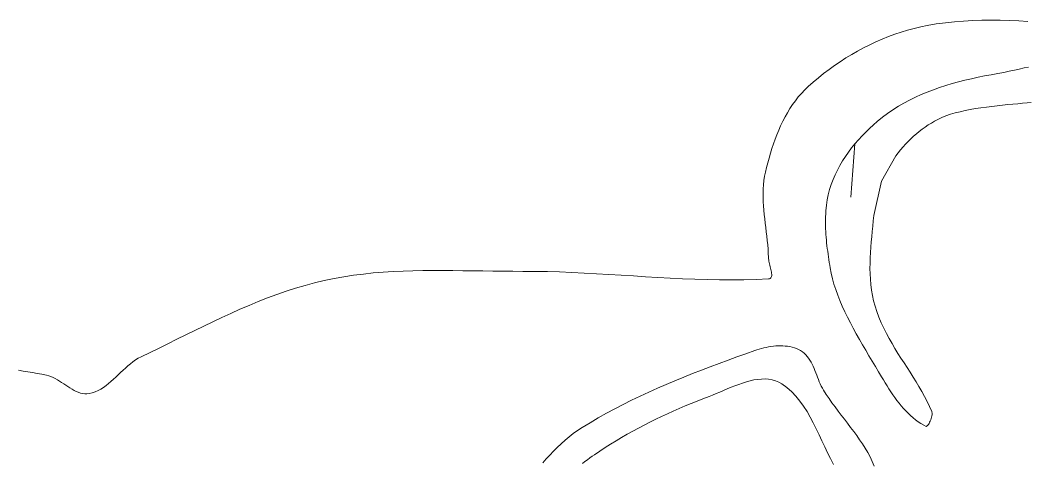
# Model space of a CAD drawing. Header units: inches. Extents: x -12 to 23, y -13.2 to 21.7.
# Drawn here: x 2.06 to 7.64, y 17.09 to 19.53 of the extents above; entities that cross this region are included whole.
import ezdxf

# ---------------------------------------------------------------- set-up
doc = ezdxf.new("R2010")
doc.units = ezdxf.units.IN
doc.header["$MEASUREMENT"] = 0
doc.layers.get('0').update_dxf_attribs({"lineweight": 0})

msp = doc.modelspace()

# ---------------------------------------------------------------- linework, layer by layer
at = {"color": 7, "linetype": 'Continuous', "lineweight": 0}
for p, q in [((7.5662, 19.2555), (7.5375, 19.2492)), ((7.5935, 19.2616), (7.5662, 19.2555)), ((7.6196, 19.2674), (7.5935, 19.2616)), ((7.645, 19.2727), (7.6196, 19.2674)), ((7.2924, 19.1993), (7.2567, 19.1902)), ((7.3284, 19.2078), (7.2924, 19.1993)), ((7.3647, 19.2157), (7.3284, 19.2078)), ((7.4012, 19.2232), (7.3647, 19.2157)), ((7.438, 19.2302), (7.4012, 19.2232)), ((7.4751, 19.237), (7.438, 19.2302)), ((7.5072, 19.243), (7.4751, 19.237)), ((7.5375, 19.2492), (7.5072, 19.243)), ((7.1177, 19.147), (7.084, 19.1342)), ((7.1518, 19.159), (7.1177, 19.147)), ((7.1864, 19.1701), (7.1518, 19.159)), ((7.2214, 19.1805), (7.1864, 19.1701)), ((7.2567, 19.1902), (7.2214, 19.1805)), ((6.9862, 19.09), (6.9547, 19.0733)), ((7.0182, 19.1058), (6.9862, 19.09)), ((7.0508, 19.1205), (7.0182, 19.1058)), ((7.084, 19.1342), (7.0508, 19.1205)), ((6.8936, 19.0363), (6.8641, 19.0159)), ((6.9238, 19.0553), (6.8936, 19.0363)), ((6.9547, 19.0733), (6.9238, 19.0553)), ((7.2651, 19.0253), (7.2931, 19.0315)), ((7.2931, 19.0315), (7.3219, 19.0372)), ((7.3219, 19.0372), (7.3512, 19.0422)), ((7.3512, 19.0422), (7.381, 19.0468)), ((7.381, 19.0468), (7.411, 19.051)), ((7.411, 19.051), (7.441, 19.0548)), ((7.441, 19.0548), (7.4709, 19.0582)), ((7.4709, 19.0582), (7.5005, 19.0613)), ((7.5005, 19.0613), (7.5295, 19.0642)), ((7.5295, 19.0642), (7.5578, 19.0669)), ((7.5578, 19.0669), (7.5852, 19.0695)), ((7.5852, 19.0695), (7.6115, 19.0719)), ((7.6115, 19.0719), (7.6364, 19.0743)), ((7.6364, 19.0743), (7.6598, 19.0766)), ((6.8353, 18.9943), (6.807, 18.9712)), ((6.8641, 19.0159), (6.8353, 18.9943)), ((7.1242, 18.9728), (7.1424, 18.9828)), ((7.1424, 18.9828), (7.1639, 18.993)), ((7.1639, 18.993), (7.1872, 19.0024)), ((7.1872, 19.0024), (7.212, 19.0108)), ((7.212, 19.0108), (7.238, 19.0184)), ((7.238, 19.0184), (7.2651, 19.0253)), ((6.7638, 18.9324), (6.7428, 18.912)), ((6.7853, 18.9522), (6.7638, 18.9324)), ((6.807, 18.9712), (6.7853, 18.9522)), ((7.0394, 18.9158), (7.0557, 18.9283)), ((7.0557, 18.9283), (7.0723, 18.9403)), ((7.0723, 18.9403), (7.0893, 18.9517)), ((7.0893, 18.9517), (7.1066, 18.9625)), ((7.1066, 18.9625), (7.1242, 18.9728)), ((6.7024, 18.8694), (6.6832, 18.8473)), ((6.7223, 18.8911), (6.7024, 18.8694)), ((6.7428, 18.912), (6.7223, 18.8911)), ((6.9778, 18.8608), (6.9926, 18.8753)), ((6.9926, 18.8753), (7.0078, 18.8893)), ((7.0078, 18.8893), (7.0234, 18.9029)), ((7.0234, 18.9029), (7.0394, 18.9158)), ((6.6648, 18.8245), (6.6471, 18.8011)), ((6.6832, 18.8473), (6.6648, 18.8245)), ((6.9228, 18.798), (6.9359, 18.8144)), ((6.9359, 18.8144), (6.9495, 18.8304)), ((6.9495, 18.8304), (6.9635, 18.8459)), ((6.9635, 18.8459), (6.9778, 18.8608)), ((6.6145, 18.7526), (6.5997, 18.7276)), ((6.6304, 18.7771), (6.6145, 18.7526)), ((6.6471, 18.8011), (6.6304, 18.7771)), ((6.8297, 18.6416), (6.9102, 18.7812)), ((6.9102, 18.7812), (6.9228, 18.798)), ((6.586, 18.7019), (6.5734, 18.6758)), ((6.5997, 18.7276), (6.586, 18.7019)), ((6.562, 18.649), (6.5518, 18.6218)), ((6.5734, 18.6758), (6.562, 18.649)), ((6.7873, 18.4504), (6.8297, 18.6416)), ((6.543, 18.594), (6.5356, 18.5656)), ((6.5518, 18.6218), (6.543, 18.594)), ((6.5296, 18.5367), (6.5251, 18.5073)), ((6.5356, 18.5656), (6.5296, 18.5367)), ((6.5221, 18.477), (6.5211, 18.46)), ((6.5251, 18.5073), (6.5221, 18.477)), ((6.5201, 18.4263), (6.52, 18.4098)), ((6.5204, 18.4431), (6.5201, 18.4263)), ((6.5211, 18.46), (6.5204, 18.4431)), ((6.7819, 18.3919), (6.7847, 18.4212)), ((6.7847, 18.4212), (6.7873, 18.4504)), ((6.52, 18.4098), (6.5202, 18.3935)), ((6.5202, 18.3935), (6.5207, 18.3773)), ((6.5207, 18.3773), (6.5214, 18.3614)), ((6.5214, 18.3614), (6.5224, 18.3455)), ((6.7762, 18.3333), (6.779, 18.3626)), ((6.779, 18.3626), (6.7819, 18.3919)), ((6.5224, 18.3455), (6.5236, 18.3298)), ((6.5236, 18.3298), (6.525, 18.3142)), ((6.525, 18.3142), (6.5265, 18.2987)), ((6.7712, 18.2746), (6.7736, 18.304)), ((6.7736, 18.304), (6.7762, 18.3333)), ((6.5265, 18.2987), (6.5283, 18.2832)), ((6.5283, 18.2832), (6.5301, 18.2678)), ((6.5301, 18.2678), (6.5322, 18.2524)), ((6.5322, 18.2524), (6.5343, 18.2371)), ((6.7692, 18.2451), (6.7712, 18.2746)), ((6.5343, 18.2371), (6.5365, 18.2217)), ((6.5365, 18.2217), (6.5389, 18.2063)), ((6.5389, 18.2063), (6.5413, 18.1909)), ((6.7667, 18.1862), (6.7677, 18.2157)), ((6.7677, 18.2157), (6.7692, 18.2451)), ((6.5413, 18.1909), (6.5437, 18.1754)), ((6.5437, 18.1754), (6.5461, 18.1604)), ((6.5461, 18.1604), (6.5516, 18.1305)), ((6.7665, 18.1566), (6.7667, 18.1862)), ((6.7671, 18.1271), (6.7665, 18.1566)), ((6.5516, 18.1305), (6.5586, 18.1007)), ((6.5586, 18.1007), (6.567, 18.0707)), ((6.7686, 18.0974), (6.7671, 18.1271)), ((6.7711, 18.0678), (6.7686, 18.0974)), ((6.567, 18.0707), (6.5767, 18.0405)), ((6.5767, 18.0405), (6.5877, 18.0101)), ((6.7749, 18.0381), (6.7711, 18.0678)), ((6.7799, 18.0085), (6.7749, 18.0381)), ((6.5877, 18.0101), (6.5998, 17.9796)), ((6.5998, 17.9796), (6.613, 17.9489)), ((6.7863, 17.9788), (6.7799, 18.0085)), ((6.7943, 17.9492), (6.7863, 17.9788)), ((6.613, 17.9489), (6.6271, 17.9182)), ((6.6271, 17.9182), (6.6421, 17.8875)), ((6.8038, 17.9197), (6.7943, 17.9492)), ((6.8158, 17.8877), (6.8038, 17.9197)), ((6.6421, 17.8875), (6.6577, 17.8568)), ((6.8288, 17.8569), (6.8158, 17.8877)), ((6.6577, 17.8568), (6.674, 17.8261)), ((6.674, 17.8261), (6.6908, 17.7955)), ((6.8427, 17.8269), (6.8288, 17.8569)), ((6.8573, 17.7977), (6.8427, 17.8269)), ((6.6908, 17.7955), (6.708, 17.765)), ((6.708, 17.765), (6.7255, 17.7346)), ((6.8726, 17.7693), (6.8573, 17.7977)), ((6.8884, 17.7415), (6.8726, 17.7693)), ((6.7255, 17.7346), (6.7432, 17.7044)), ((6.7432, 17.7044), (6.7609, 17.6744)), ((6.9047, 17.7142), (6.8884, 17.7415)), ((6.9213, 17.6873), (6.9047, 17.7142)), ((6.7609, 17.6744), (6.7787, 17.6446)), ((6.7787, 17.6446), (6.7963, 17.6151)), ((6.9381, 17.6608), (6.9213, 17.6873)), ((6.955, 17.6346), (6.9381, 17.6608)), ((6.9719, 17.6084), (6.955, 17.6346)), ((6.7963, 17.6151), (6.8137, 17.5859)), ((6.8137, 17.5859), (6.8307, 17.557)), ((6.9888, 17.5824), (6.9719, 17.6084)), ((7.0054, 17.5563), (6.9888, 17.5824)), ((6.8307, 17.557), (6.8405, 17.5403)), ((6.8405, 17.5403), (6.8505, 17.5238)), ((6.8505, 17.5238), (6.8608, 17.5072)), ((7.0218, 17.53), (7.0054, 17.5563)), ((7.0378, 17.5036), (7.0218, 17.53)), ((6.8608, 17.5072), (6.8712, 17.4908)), ((6.8712, 17.4908), (6.8819, 17.4745)), ((6.8819, 17.4745), (6.8929, 17.4584)), ((7.0533, 17.4768), (7.0378, 17.5036)), ((7.0682, 17.4495), (7.0533, 17.4768)), ((6.8929, 17.4584), (6.9041, 17.4426)), ((6.9041, 17.4426), (6.9157, 17.4271)), ((6.9157, 17.4271), (6.9275, 17.4119)), ((6.9275, 17.4119), (6.9396, 17.3972)), ((7.0825, 17.4218), (7.0682, 17.4495)), ((7.0961, 17.3934), (7.0825, 17.4218)), ((6.9396, 17.3972), (6.952, 17.3829)), ((6.952, 17.3829), (6.9648, 17.3691)), ((6.9648, 17.3691), (6.9779, 17.3558)), ((6.9779, 17.3558), (6.9913, 17.3431)), ((7.1084, 17.3652), (7.0961, 17.3934)), ((7.1095, 17.3619), (7.1084, 17.3652)), ((7.1101, 17.3582), (7.1095, 17.3619)), ((7.1103, 17.3534), (7.1101, 17.3582)), ((6.9913, 17.3431), (7.0051, 17.3311)), ((7.0051, 17.3311), (7.0192, 17.3197)), ((7.0192, 17.3197), (7.0337, 17.3091)), ((7.0337, 17.3091), (7.0486, 17.2992)), ((7.0896, 17.294), (7.0933, 17.2994)), ((7.0933, 17.2994), (7.0969, 17.3056)), ((7.0969, 17.3056), (7.1003, 17.3123)), ((7.1003, 17.3123), (7.1032, 17.3194)), ((7.1032, 17.3194), (7.1058, 17.3267)), ((7.1058, 17.3267), (7.1078, 17.3339)), ((7.1078, 17.3339), (7.1092, 17.341)), ((7.1092, 17.341), (7.1101, 17.3475)), ((7.1101, 17.3475), (7.1103, 17.3534)), ((7.0486, 17.2992), (7.0639, 17.2901)), ((7.0639, 17.2901), (7.078, 17.2827)), ((7.078, 17.2827), (7.0797, 17.2837)), ((7.0797, 17.2837), (7.0825, 17.286)), ((7.0825, 17.286), (7.0859, 17.2894)), ((7.0859, 17.2894), (7.0896, 17.294))]:
    msp.add_line(p, q, dxfattribs=at)
at = {"color": 30, "linetype": 'Continuous', "lineweight": 0, "true_color": 0xff7e00}
msp.add_line((6.6832, 18.8473), (6.6606, 18.5524), dxfattribs=at)
at = {"color": 7, "linetype": 'Continuous', "lineweight": 0}
msp.add_lwpolyline([(2.0502, 17.5936), (2.0763, 17.5897), (2.1024, 17.5856), (2.1284, 17.5812), (2.1544, 17.5766), (2.1803, 17.5718), (2.2062, 17.5667), (2.2187, 17.5636), (2.231, 17.5593), (2.2431, 17.5541), (2.255, 17.5481), (2.2668, 17.5415), (2.2785, 17.5343), (2.2901, 17.5268), (2.3016, 17.519), (2.313, 17.5113), (2.3245, 17.5036), (2.3359, 17.4961), (2.3474, 17.4891), (2.3589, 17.4826), (2.3705, 17.4768), (2.3821, 17.4719), (2.3939, 17.4679), (2.4059, 17.4652), (2.418, 17.4637), (2.4303, 17.4637), (2.4428, 17.4653), (2.4598, 17.4694), (2.476, 17.475), (2.4917, 17.4819), (2.5068, 17.4901), (2.5215, 17.4992), (2.5357, 17.5093), (2.5496, 17.5202), (2.5633, 17.5317), (2.5768, 17.5437), (2.5901, 17.556), (2.6033, 17.5686), (2.6166, 17.5812), (2.6299, 17.5938), (2.6433, 17.6061), (2.6569, 17.6182), (2.6708, 17.6297), (2.685, 17.6406), (2.6996, 17.6507), (2.7147, 17.66), (2.7302, 17.6681), (2.7797, 17.6921), (2.8292, 17.7164), (2.8787, 17.7408), (2.9282, 17.7653), (2.9778, 17.7899), (3.0274, 17.8143), (3.0771, 17.8385), (3.127, 17.8624), (3.177, 17.8859), (3.2272, 17.9089), (3.2776, 17.9314), (3.3282, 17.9531), (3.3791, 17.9741), (3.4303, 17.9942), (3.4817, 18.0133), (3.5336, 18.0313), (3.5857, 18.0482), (3.6383, 18.0638), (3.6912, 18.078), (3.7446, 18.0908), (3.7984, 18.102), (3.8524, 18.1117), (3.9067, 18.1199), (3.9611, 18.1267), (4.0157, 18.1324), (4.0705, 18.1369), (4.1254, 18.1403), (4.1804, 18.1429), (4.2355, 18.1447), (4.2907, 18.1457), (4.346, 18.1462), (4.4013, 18.1462), (4.4567, 18.1458), (4.5121, 18.1452), (4.5674, 18.1443), (4.6228, 18.1435), (4.6781, 18.1426), (4.7333, 18.142), (4.7884, 18.1416), (4.8435, 18.1415), (4.9116, 18.1412), (4.9797, 18.14), (5.0477, 18.138), (5.1158, 18.1353), (5.1839, 18.132), (5.252, 18.1283), (5.32, 18.1243), (5.3881, 18.12), (5.4562, 18.1157), (5.5242, 18.1115), (5.5923, 18.1074), (5.6603, 18.1036), (5.7284, 18.1003), (5.7964, 18.0975), (5.8644, 18.0954), (5.9325, 18.0941), (6.0005, 18.0937), (6.0685, 18.0943), (6.1365, 18.0961), (6.2044, 18.0993), (6.2098, 18.1001), (6.214, 18.102), (6.2173, 18.1049), (6.2197, 18.1086), (6.2212, 18.1131), (6.222, 18.1183), (6.2222, 18.1242), (6.2218, 18.1305), (6.2209, 18.1373), (6.2196, 18.1445), (6.2181, 18.1519), (6.2163, 18.1595), (6.2144, 18.1673), (6.2124, 18.1751), (6.2105, 18.1828), (6.2087, 18.1904), (6.2071, 18.1977), (6.2058, 18.2048), (6.2049, 18.2114), (6.2044, 18.2176), (6.2035, 18.2413), (6.2019, 18.2651), (6.1999, 18.2888), (6.1975, 18.3127), (6.1949, 18.3365), (6.1921, 18.3604), (6.1892, 18.3842), (6.1863, 18.4081), (6.1835, 18.432), (6.1809, 18.4558), (6.1786, 18.4796), (6.1768, 18.5034), (6.1754, 18.5271), (6.1746, 18.5507), (6.1745, 18.5743), (6.1752, 18.5978), (6.1767, 18.6213), (6.1792, 18.6446), (6.1828, 18.6678), (6.1875, 18.691), (6.1937, 18.7168), (6.2003, 18.7428), (6.2074, 18.7688), (6.2149, 18.7948), (6.223, 18.8208), (6.2315, 18.8466), (6.2407, 18.8723), (6.2504, 18.8977), (6.2608, 18.9229), (6.2718, 18.9477), (6.2835, 18.9721), (6.2959, 18.996), (6.3091, 19.0195), (6.323, 19.0423), (6.3377, 19.0646), (6.3532, 19.0861), (6.3696, 19.1069), (6.3869, 19.1269), (6.4051, 19.1461), (6.4242, 19.1643), (6.4521, 19.1889), (6.4806, 19.2129), (6.5099, 19.2362), (6.5398, 19.2589), (6.5703, 19.2809), (6.6014, 19.3021), (6.6332, 19.3226), (6.6654, 19.3423), (6.6982, 19.3611), (6.7314, 19.379), (6.7651, 19.396), (6.7992, 19.4121), (6.8337, 19.4272), (6.8686, 19.4413), (6.9038, 19.4543), (6.9392, 19.4662), (6.975, 19.4771), (7.011, 19.4867), (7.0472, 19.4952), (7.0836, 19.5025), (7.1336, 19.5108), (7.1838, 19.5176), (7.2342, 19.523), (7.2848, 19.5271), (7.3354, 19.5299), (7.3862, 19.5315), (7.4371, 19.532), (7.4881, 19.5315), (7.5391, 19.5299), (7.5902, 19.5275), (7.6412, 19.5242)], dxfattribs=at)
at = {"color": 7, "linetype": 'Continuous', "lineweight": 0, "flags": 128}
for points in [[(4.9544, 17.0806), (4.9739, 17.1028), (4.9938, 17.1246), (5.0141, 17.1459), (5.0349, 17.1667), (5.0562, 17.1869), (5.078, 17.2064), (5.1004, 17.2251), (5.1235, 17.243), (5.1472, 17.26), (5.1717, 17.2761), (5.2163, 17.3035), (5.2615, 17.33), (5.3071, 17.3557), (5.3532, 17.3806), (5.3997, 17.4047), (5.4466, 17.4282), (5.4939, 17.4509), (5.5415, 17.473), (5.5894, 17.4945), (5.6376, 17.5155), (5.686, 17.5359), (5.7347, 17.5559), (5.7836, 17.5754), (5.8326, 17.5945), (5.8818, 17.6132), (5.931, 17.6316), (5.9804, 17.6497), (6.0298, 17.6676), (6.0792, 17.6852), (6.1286, 17.7027), (6.1407, 17.7068), (6.1531, 17.7107), (6.1658, 17.7143), (6.1786, 17.7176), (6.1916, 17.7205), (6.2047, 17.7231), (6.218, 17.7253), (6.2313, 17.727), (6.2446, 17.7283), (6.2579, 17.7291), (6.2711, 17.7293), (6.2843, 17.729), (6.2973, 17.7281), (6.3102, 17.7266), (6.3229, 17.7245), (6.3354, 17.7216), (6.3476, 17.718), (6.3595, 17.7137), (6.3711, 17.7086), (6.3823, 17.7027), (6.3928, 17.6959), (6.4024, 17.6883), (6.4112, 17.6798), (6.4193, 17.6707), (6.4267, 17.6608), (6.4335, 17.6504), (6.4399, 17.6395), (6.4457, 17.6281), (6.4513, 17.6164), (6.4565, 17.6043), (6.4615, 17.5921), (6.4664, 17.5797), (6.4712, 17.5672), (6.476, 17.5547), (6.4809, 17.5423), (6.4859, 17.53), (6.4912, 17.5179), (6.4967, 17.5061), (6.5027, 17.4947), (6.5091, 17.4837), (6.5241, 17.46), (6.5399, 17.4367), (6.5561, 17.4136), (6.5729, 17.3907), (6.5899, 17.368), (6.6072, 17.3454), (6.6245, 17.3228), (6.6419, 17.3003), (6.6591, 17.2776), (6.6761, 17.2549), (6.6928, 17.2321), (6.709, 17.209), (6.7246, 17.1857), (6.7396, 17.162), (6.7537, 17.1381), (6.767, 17.1137), (6.7793, 17.0888), (6.7904, 17.0634)], [(6.5652, 17.0727), (6.548, 17.1048), (6.5317, 17.1374), (6.5158, 17.1705), (6.5002, 17.2038), (6.4847, 17.2371), (6.4689, 17.2701), (6.4527, 17.3026), (6.4358, 17.3344), (6.418, 17.3653), (6.3991, 17.395), (6.3787, 17.4233), (6.3567, 17.45), (6.3328, 17.4749), (6.3068, 17.4977), (6.2785, 17.5183), (6.261, 17.5282), (6.2429, 17.5357), (6.2242, 17.5411), (6.2049, 17.5443), (6.1852, 17.5457), (6.1651, 17.5453), (6.1446, 17.5434), (6.1239, 17.54), (6.1029, 17.5354), (6.0818, 17.5297), (6.0605, 17.5231), (6.0393, 17.5157), (6.018, 17.5078), (5.9968, 17.4994), (5.9758, 17.4907), (5.955, 17.482), (5.9344, 17.4732), (5.9142, 17.4647), (5.8944, 17.4566), (5.875, 17.4491), (5.8417, 17.4364), (5.8086, 17.4233), (5.7755, 17.4099), (5.7426, 17.3963), (5.7098, 17.3822), (5.6771, 17.3678), (5.6445, 17.3531), (5.6121, 17.338), (5.5799, 17.3226), (5.5479, 17.3068), (5.5161, 17.2906), (5.4845, 17.274), (5.4531, 17.257), (5.422, 17.2396), (5.3911, 17.2218), (5.3605, 17.2035), (5.3301, 17.1849), (5.3001, 17.1658), (5.2703, 17.1462), (5.2409, 17.1263), (5.2281, 17.1174), (5.2149, 17.1082), (5.2015, 17.0985), (5.1879, 17.0885), (5.1743, 17.0782)]]:
    msp.add_lwpolyline(points, dxfattribs=at)

doc.saveas('drawing.dxf')
